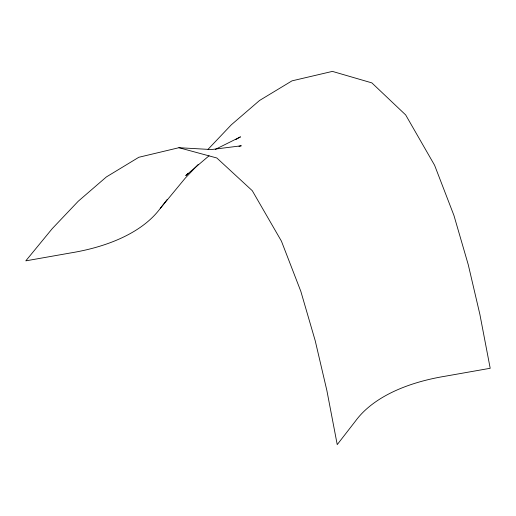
<?xml version="1.0" encoding="UTF-8"?>
<svg xmlns="http://www.w3.org/2000/svg" width="516" height="516" viewBox="0 0 516 516"><rect width="100%" height="100%" fill="white"/><g stroke="black" fill="none" stroke-linecap="round" stroke-linejoin="round"><path stroke-width="0.77" d="M238.966 146.292L241.288 145.789L211.444 149.55L178.929 147.711L138.817 157.277L106.373 176.943L78.271 201.208L52.264 228.607L25.8 260.851L70.873 252.898A199.428 104.496 10.6 0 0 160.431 208.18L167.197 199.466M160.444 208.187L185.128 178.278L198.273 164.385M208.045 149.317L231.342 124.782L259.535 100.485L292.011 80.851L332.401 71.395L371.855 82.883L405.679 114.939L434.601 165.268L453.957 215.501L468.276 264.779L479.874 314.347L490.2 368.282L445.115 376.235A199.434 104.503 10.6 0 0 355.569 420.959L337.232 444.605L326.88 390.56L315.244 340.831L300.834 291.366L281.426 241.14L252.272 190.688L216.817 157.98L178.929 147.711M188.043 173.357L185.76 175.582L209.045 155.793M235.657 139.636L240.501 136.843L215.256 149.421"/></g></svg>
